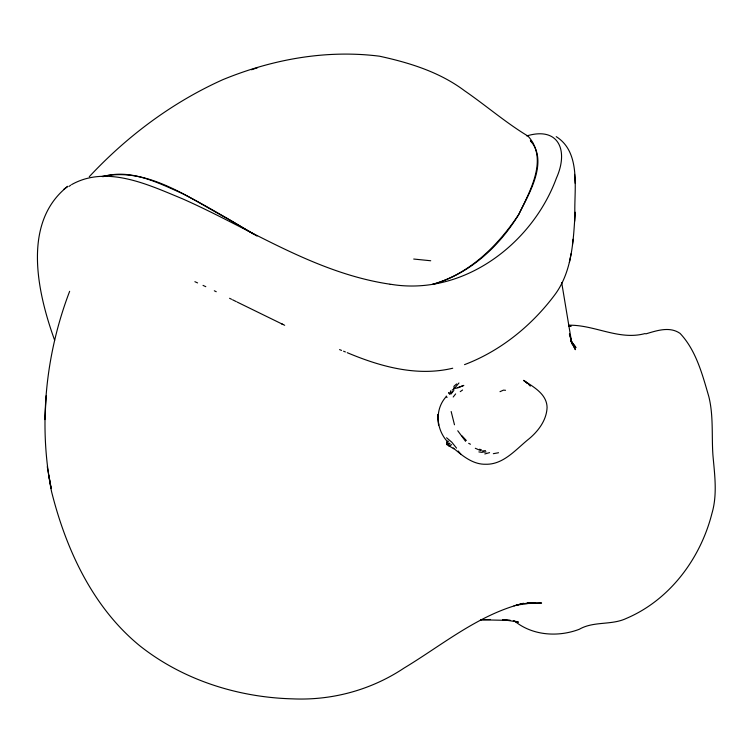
<?xml version="1.0" encoding="UTF-8"?>
<svg xmlns="http://www.w3.org/2000/svg" width="753" height="753" viewBox="0 0 753 753"><rect width="100%" height="100%" fill="white"/><g stroke="black" fill="none" stroke-linecap="round" stroke-linejoin="round"><path stroke-width="1.13" d="M464.526 364.64C500.472 351.02 531.627 325.691 554.585 295.091C571.593 272.492 573.259 242.955 574.944 215.772C573.739 190.396 581.834 152.718 556.232 136.66M450.529 390.816L450.445 392.774L452.355 391.635M574.661 221.297L575.113 212.224M514.007 605.845L523.457 603.322C478.814 614.26 442.623 644.822 403.994 668.109C371.22 689.946 332.214 700.572 292.917 698.869C238.183 697.476 183.158 680.1 139.964 645.933C92.845 607.539 66.048 549.492 51.562 491.643C38.328 425.087 45.425 354.559 69.643 291.317M44.841 419.6L46.215 395.692M572.478 244.659L573.089 239.266M569.381 262.411L571.132 253.601M446.265 396.577C434.801 409.058 435.968 428.429 446.764 440.891M458.944 382.966L454.068 388.859L452.092 390.158M453.202 397.01L455.64 393.923M450.981 394.064L453.88 390.459M446.642 444.223L446.604 442.331L447.922 440.872M89.287 176.701C127.059 136.18 172.39 102.304 223.01 79.592C272.464 59.308 326.096 49.482 379.446 56.193C409.566 62.734 439.658 72.034 464.61 90.793C486.014 105.524 505.818 122.739 528.06 136.142C548.843 159.128 529.557 191.742 518.761 214.454C499.267 246.542 469.354 274.092 432.599 284.352M456.61 383.936L453.946 386.298L454.068 388.859M63.967 189.154L67.826 186.302C21.498 222.474 37.537 292.936 54.649 340.252M457.833 387.851L463.82 385.404L455.65 388.426M69.097 186.358L70.791 185.153M460.243 391.645L462.558 390.016M448.854 443.357L446.962 444.628L453.871 448.835M449.033 446.265L451.64 444.618M71.657 184.579C106.907 164.766 148.586 184.862 182.151 198.651C250.147 228.658 314.217 272.699 389.047 284.06M449.701 443.216L446.962 444.628L450.087 443.912M499.992 391.673L503.428 390.148L505.536 390.28M432.533 284.427C469.703 273.763 497.789 245.864 518.761 214.454C528.644 194.321 548.881 161.575 530.385 140.679M489.572 452.628L484.81 453.946M251.558 69.765L257.601 67.676M102.803 176.729C129.987 168.352 157.829 182.631 182.292 193.493C207.8 206.567 232.301 221.448 256.952 236.047M102.163 176.475C148.162 166.573 189.681 198.679 228.168 218.972M645.773 333.899C656.842 330.633 669.605 326.124 680.081 333.4C696.158 350.446 702.398 374.589 708.837 396.643C713.562 415.675 711.585 435.432 712.903 454.803C714.578 474.315 717.59 494.345 711.914 513.527C700.488 558.528 669.831 599.887 626.505 618.345C611.474 625.545 593.863 620.867 579.236 629.301C558.472 637.217 533.133 635.73 515.334 621.658M446.604 442.331L448.619 441.832M526.78 135.926C558.594 126.335 568.891 150.308 556.42 178.094C532.155 244.113 463.114 296.315 390.816 284.286M452.722 368.226C416.983 376.811 380.19 366.579 347.218 352.668M493.328 453.692L498.533 452.741M645.02 333.57C619.013 340.657 594.701 324.741 568.844 325.211M516.878 605.101L528.757 603.369L541.586 603.012L525.839 603.482M486.052 451.951L483.755 452.167L481.986 450.652M483.539 450.774L485.534 450.699M525.65 603.473L528.757 603.369M480.48 619.71L490.532 619.503M523.589 603.548L535.967 603.36L527.307 602.871M480.696 619.813L510.402 620.416L502.609 619.625L518.318 622.025L513.339 620.886L517.913 622.383M413.717 259.041L430.716 260.754M390.308 284.229L389.555 284.126M478.87 451.913L482.381 452.44M479.557 449.23L481.336 449.757M343.566 351.209L345.392 351.943M339.565 349.599L341.561 350.409M480.687 450.623L475.303 448.28M194.886 281.697L197.587 282.912M203.037 285.396L205.795 286.686M284.681 325.296L237.157 302.057M281.528 323.781L283.043 324.515M214.313 290.78L216.243 291.722M229.571 298.292L231.566 299.28M232.564 299.779L236.235 301.605M468.695 443.329L470.446 444.232M450.125 393.49L448.572 392.661L449.805 394.412M254.156 234.399L229.251 219.612M527.514 383.437L523.599 380.35C533.369 386.891 546.734 393.885 547.083 407.354C546.64 419.939 538.611 430.735 529.331 438.585C516.304 448.835 503.813 464.742 485.685 464.253C472.865 464.592 462.37 455.725 453.174 447.894M524.126 380.754L527.467 383.39M446.567 437.766L451.847 442.256L456.525 448.11M530.874 141.451L533.322 143.663M528.295 384.049L530.3 386.12M462.05 435.902L466.323 440.505M458.144 450.991L461.118 454.492M465.57 441.305L457.749 430.763M571.329 341.57L575.96 347.547L570.906 340.723M571.216 341.928L575.414 349.684L570.981 340.667M446.294 396.05L447.028 397.528M570.887 340.601L572.459 344.375L569.419 333.89L571.386 340.883L561.691 282.563M454.483 424.777L451.16 411.514M47.26 466.653L51.176 488.537L48.936 476.018M574.577 174.348L575.188 183.299M570.906 326.218L568.628 325.814L570.906 326.218M438.575 425.163L437.964 414.743L438.575 425.163"/></g></svg>
